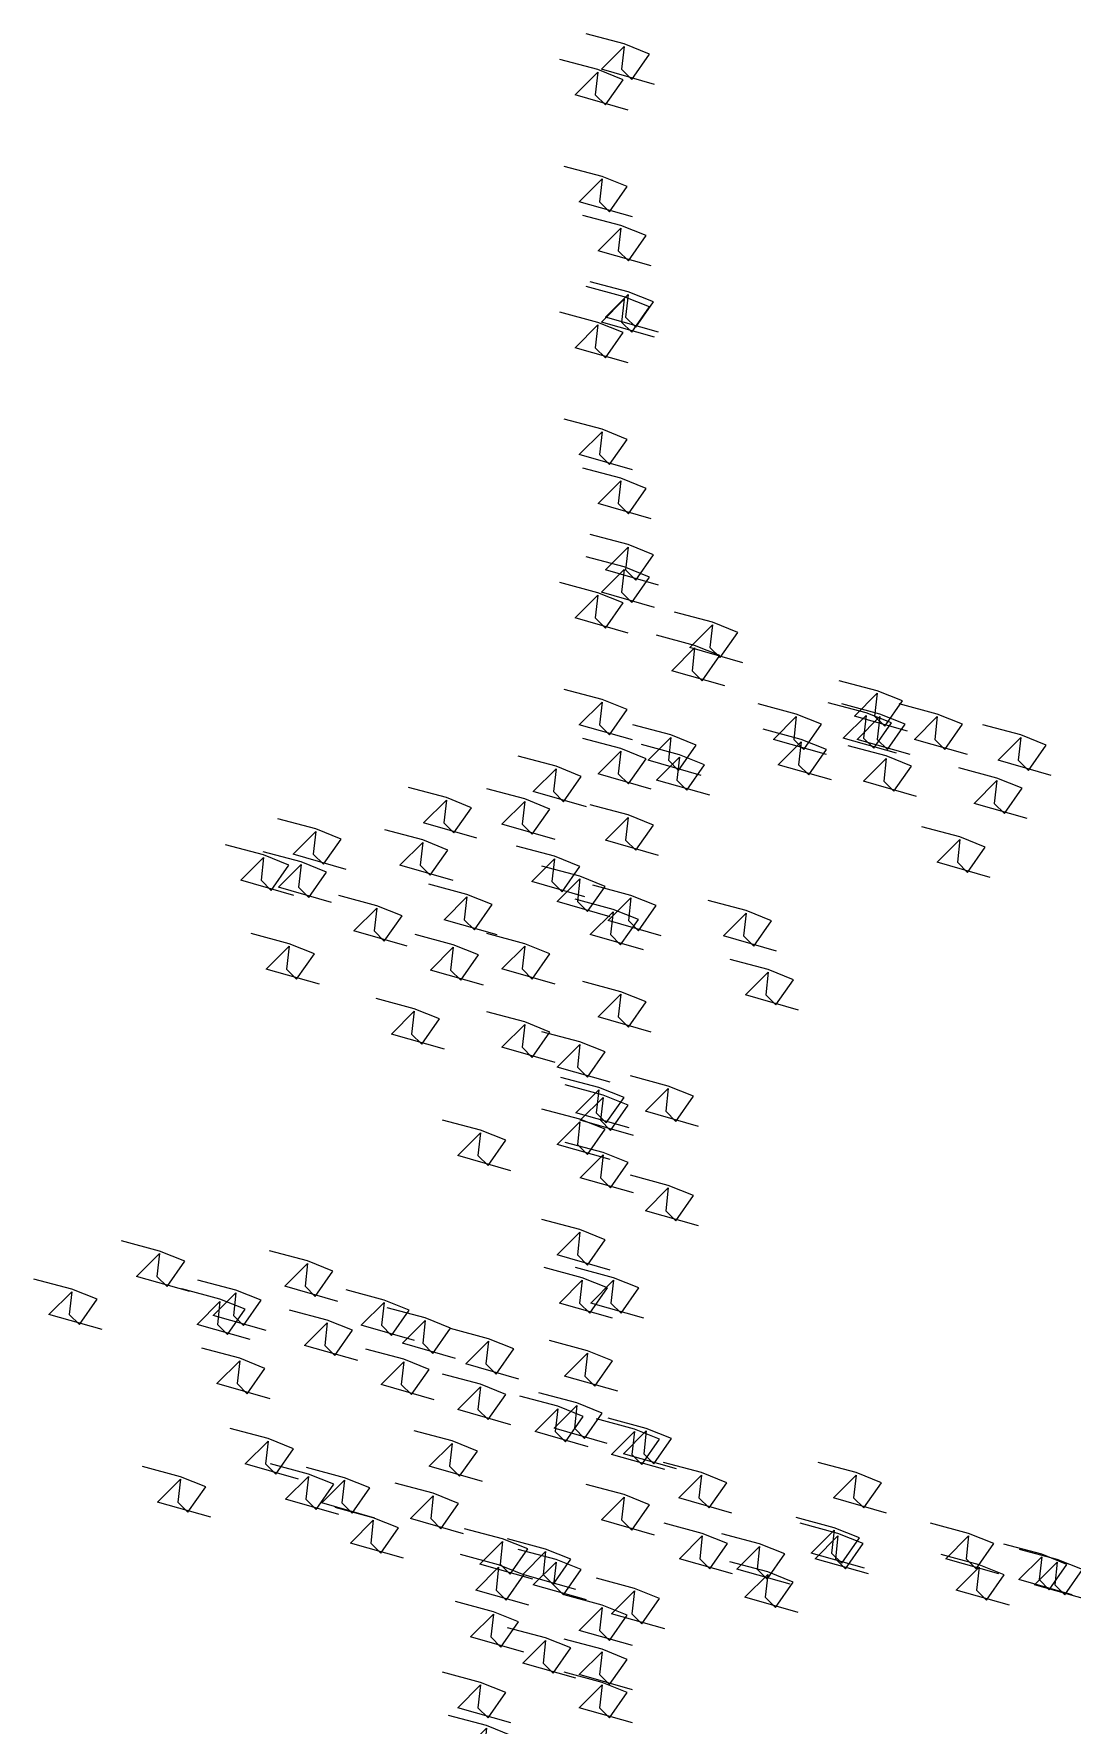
# Model space of a CAD drawing. Header units: metres. Extents: x -109 to 591, y -5 to 592.
# Drawn here: x 485.4718 to 485.7684, y 7.1127 to 7.5956 of the extents above; entities that cross this region are included whole.
import ezdxf

# ---------------------------------------------------------------- set-up
doc = ezdxf.new("R2010")
doc.units = ezdxf.units.M
doc.header["$LTSCALE"] = 0.03
doc.layers.add('Areas verdes', color=74, linetype='Continuous')

msp = doc.modelspace()

# ---------------------------------------------------------------- linework, layer by layer
at = {"layer": 'Areas verdes'}
for points in [[(485.64907, 7.58121), (485.6339, 7.58554), (485.6404, 7.59204), (485.63968, 7.58554), (485.64257, 7.58265), (485.64763, 7.58987), (485.6404, 7.59276), (485.62956, 7.59565)], [(485.64156, 7.57388), (485.62639, 7.57822), (485.63289, 7.58471), (485.63217, 7.57822), (485.63506, 7.57533), (485.64011, 7.58255), (485.63289, 7.58543), (485.62205, 7.58832)], [(485.64276, 7.54337), (485.62759, 7.5477), (485.63409, 7.5542), (485.63337, 7.5477), (485.63626, 7.54481), (485.64131, 7.55203), (485.63409, 7.55492), (485.62325, 7.55781)], [(485.64813, 7.52937), (485.63296, 7.5337), (485.63946, 7.54019), (485.63874, 7.5337), (485.64163, 7.53081), (485.64668, 7.53803), (485.63946, 7.54092), (485.62862, 7.5438)], [(485.65023, 7.51043), (485.63506, 7.51476), (485.64156, 7.52126), (485.64084, 7.51476), (485.64373, 7.51188), (485.64879, 7.51909), (485.64156, 7.52198), (485.63073, 7.52487)], [(485.64907, 7.50902), (485.6339, 7.51335), (485.6404, 7.51985), (485.63968, 7.51335), (485.64257, 7.51047), (485.64763, 7.51768), (485.6404, 7.52057), (485.62956, 7.52346)], [(485.64156, 7.5017), (485.62639, 7.50603), (485.63289, 7.51253), (485.63217, 7.50603), (485.63506, 7.50314), (485.64011, 7.51036), (485.63289, 7.51325), (485.62205, 7.51614)], [(485.64276, 7.47118), (485.62759, 7.47552), (485.63409, 7.48201), (485.63337, 7.47552), (485.63626, 7.47263), (485.64131, 7.47985), (485.63409, 7.48273), (485.62325, 7.48562)], [(485.64813, 7.45718), (485.63296, 7.46151), (485.63946, 7.46801), (485.63874, 7.46151), (485.64163, 7.45862), (485.64668, 7.46584), (485.63946, 7.46873), (485.62862, 7.47162)], [(485.65023, 7.43825), (485.63506, 7.44258), (485.64156, 7.44907), (485.64084, 7.44258), (485.64373, 7.43969), (485.64879, 7.44691), (485.64156, 7.4498), (485.63073, 7.45268)], [(485.64907, 7.43186), (485.6339, 7.43619), (485.6404, 7.44269), (485.63968, 7.43619), (485.64257, 7.4333), (485.64763, 7.44052), (485.6404, 7.44341), (485.62956, 7.4463)], [(485.64156, 7.42453), (485.62639, 7.42887), (485.63289, 7.43536), (485.63217, 7.42887), (485.63506, 7.42598), (485.64011, 7.4332), (485.63289, 7.43608), (485.62205, 7.43897)], [(485.67432, 7.41609), (485.65914, 7.42042), (485.66565, 7.42692), (485.66492, 7.42042), (485.66781, 7.41754), (485.67287, 7.42475), (485.66565, 7.42764), (485.65481, 7.43053)], [(485.66918, 7.40947), (485.65401, 7.4138), (485.66051, 7.42029), (485.65979, 7.4138), (485.66268, 7.41091), (485.66774, 7.41813), (485.66051, 7.42102), (485.64968, 7.4239)], [(485.64276, 7.39402), (485.62759, 7.39835), (485.63409, 7.40485), (485.63337, 7.39835), (485.63626, 7.39546), (485.64131, 7.40268), (485.63409, 7.40557), (485.62325, 7.40846)], [(485.72132, 7.39651), (485.70615, 7.40085), (485.71265, 7.40734), (485.71193, 7.40085), (485.71482, 7.39796), (485.71988, 7.40518), (485.71265, 7.40806), (485.70182, 7.41095)], [(485.69822, 7.38986), (485.68305, 7.39419), (485.68955, 7.40069), (485.68883, 7.39419), (485.69172, 7.39131), (485.69678, 7.39852), (485.68955, 7.40141), (485.67872, 7.4043)], [(485.71817, 7.39021), (485.703, 7.39454), (485.7095, 7.40104), (485.70878, 7.39454), (485.71167, 7.39165), (485.71672, 7.39887), (485.7095, 7.40176), (485.69866, 7.40464)], [(485.72208, 7.38986), (485.70691, 7.39419), (485.71342, 7.40069), (485.71269, 7.39419), (485.71558, 7.39131), (485.72064, 7.39852), (485.71342, 7.40141), (485.70258, 7.4043)], [(485.73849, 7.38986), (485.72332, 7.39419), (485.72982, 7.40069), (485.7291, 7.39419), (485.73199, 7.39131), (485.73704, 7.39852), (485.72982, 7.40141), (485.71898, 7.4043)], [(485.64813, 7.38002), (485.63296, 7.38435), (485.63946, 7.39084), (485.63874, 7.38435), (485.64163, 7.38146), (485.64668, 7.38868), (485.63946, 7.39157), (485.62862, 7.39445)], [(485.66243, 7.3839), (485.64726, 7.38823), (485.65376, 7.39473), (485.65304, 7.38823), (485.65593, 7.38534), (485.66099, 7.39256), (485.65376, 7.39545), (485.64293, 7.39834)], [(485.69961, 7.38263), (485.68444, 7.38696), (485.69094, 7.39346), (485.69022, 7.38696), (485.69311, 7.38407), (485.69817, 7.39129), (485.69094, 7.39418), (485.6801, 7.39707)], [(485.76235, 7.3839), (485.74718, 7.38823), (485.75368, 7.39473), (485.75296, 7.38823), (485.75585, 7.38534), (485.7609, 7.39256), (485.75368, 7.39545), (485.74284, 7.39834)], [(485.62962, 7.37496), (485.61445, 7.37929), (485.62095, 7.38579), (485.62023, 7.37929), (485.62312, 7.3764), (485.62818, 7.38362), (485.62095, 7.38651), (485.61012, 7.3894)], [(485.66485, 7.37825), (485.64968, 7.38259), (485.65618, 7.38908), (485.65546, 7.38259), (485.65835, 7.3797), (485.6634, 7.38692), (485.65618, 7.3898), (485.64534, 7.39269)], [(485.72392, 7.37791), (485.70875, 7.38224), (485.71525, 7.38874), (485.71453, 7.38224), (485.71742, 7.37936), (485.72248, 7.38657), (485.71525, 7.38946), (485.70442, 7.39235)], [(485.7555, 7.3716), (485.74033, 7.37593), (485.74683, 7.38243), (485.74611, 7.37593), (485.749, 7.37304), (485.75406, 7.38026), (485.74683, 7.38315), (485.736, 7.38604)], [(485.59831, 7.36602), (485.58313, 7.37035), (485.58964, 7.37685), (485.58891, 7.37035), (485.5918, 7.36746), (485.59686, 7.37468), (485.58964, 7.37757), (485.5788, 7.38046)], [(485.62067, 7.36564), (485.6055, 7.36997), (485.612, 7.37647), (485.61128, 7.36997), (485.61417, 7.36708), (485.61922, 7.3743), (485.612, 7.37719), (485.60116, 7.38008)], [(485.65023, 7.36108), (485.63506, 7.36541), (485.64156, 7.37191), (485.64084, 7.36541), (485.64373, 7.36253), (485.64879, 7.36974), (485.64156, 7.37263), (485.63073, 7.37552)], [(485.56102, 7.35708), (485.54585, 7.36141), (485.55235, 7.36791), (485.55163, 7.36141), (485.55452, 7.35852), (485.55958, 7.36574), (485.55235, 7.36863), (485.54152, 7.37152)], [(485.59155, 7.35394), (485.57638, 7.35827), (485.58288, 7.36477), (485.58216, 7.35827), (485.58505, 7.35538), (485.5901, 7.3626), (485.58288, 7.36549), (485.57204, 7.36838)], [(485.74498, 7.35477), (485.7298, 7.3591), (485.73631, 7.3656), (485.73558, 7.3591), (485.73847, 7.35622), (485.74353, 7.36343), (485.73631, 7.36632), (485.72547, 7.36921)], [(485.54611, 7.34963), (485.53094, 7.35396), (485.53744, 7.36046), (485.53672, 7.35396), (485.53961, 7.35107), (485.54467, 7.35829), (485.53744, 7.36118), (485.5266, 7.36407)], [(485.55684, 7.34763), (485.54166, 7.35196), (485.54817, 7.35846), (485.54744, 7.35196), (485.55033, 7.34908), (485.55539, 7.35629), (485.54817, 7.35918), (485.53733, 7.36207)], [(485.62919, 7.34925), (485.61401, 7.35359), (485.62052, 7.36008), (485.61979, 7.35359), (485.62268, 7.3507), (485.62774, 7.35792), (485.62052, 7.3608), (485.60968, 7.36369)], [(485.63645, 7.34357), (485.62128, 7.3479), (485.62778, 7.3544), (485.62706, 7.3479), (485.62995, 7.34501), (485.635, 7.35223), (485.62778, 7.35512), (485.61694, 7.35801)], [(485.60415, 7.33838), (485.58898, 7.34271), (485.59548, 7.34921), (485.59476, 7.34271), (485.59765, 7.33982), (485.60271, 7.34704), (485.59548, 7.34993), (485.58465, 7.35282)], [(485.65101, 7.3381), (485.63584, 7.34243), (485.64234, 7.34893), (485.64162, 7.34243), (485.64451, 7.33954), (485.64957, 7.34676), (485.64234, 7.34965), (485.63151, 7.35254)], [(485.57842, 7.33516), (485.56324, 7.3395), (485.56975, 7.34599), (485.56902, 7.3395), (485.57191, 7.33661), (485.57697, 7.34383), (485.56975, 7.34671), (485.55891, 7.3496)], [(485.64591, 7.33411), (485.63074, 7.33844), (485.63724, 7.34494), (485.63652, 7.33844), (485.63941, 7.33555), (485.64447, 7.34277), (485.63724, 7.34566), (485.62641, 7.34855)], [(485.68392, 7.33374), (485.66875, 7.33807), (485.67525, 7.34456), (485.67453, 7.33807), (485.67742, 7.33518), (485.68248, 7.3424), (485.67525, 7.34529), (485.66441, 7.34817)], [(485.55338, 7.32429), (485.53821, 7.32862), (485.54471, 7.33512), (485.54399, 7.32862), (485.54688, 7.32573), (485.55194, 7.33295), (485.54471, 7.33584), (485.53387, 7.33873)], [(485.60024, 7.32401), (485.58507, 7.32834), (485.59157, 7.33484), (485.59085, 7.32834), (485.59374, 7.32545), (485.5988, 7.33267), (485.59157, 7.33556), (485.58073, 7.33845)], [(485.62068, 7.3243), (485.6055, 7.32863), (485.61201, 7.33513), (485.61128, 7.32863), (485.61417, 7.32574), (485.61923, 7.33296), (485.61201, 7.33585), (485.60117, 7.33874)], [(485.69024, 7.31691), (485.67506, 7.32124), (485.68157, 7.32773), (485.68084, 7.32124), (485.68373, 7.31835), (485.68879, 7.32557), (485.68157, 7.32846), (485.67073, 7.33134)], [(485.64813, 7.3106), (485.63296, 7.31493), (485.63946, 7.32142), (485.63874, 7.31493), (485.64163, 7.31204), (485.64668, 7.31926), (485.63946, 7.32215), (485.62862, 7.32503)], [(485.58911, 7.30573), (485.57394, 7.31006), (485.58044, 7.31656), (485.57972, 7.31006), (485.58261, 7.30717), (485.58767, 7.31439), (485.58044, 7.31728), (485.5696, 7.32017)], [(485.62068, 7.30195), (485.6055, 7.30628), (485.61201, 7.31277), (485.61128, 7.30628), (485.61417, 7.30339), (485.61923, 7.31061), (485.61201, 7.3135), (485.60117, 7.31638)], [(485.63645, 7.29627), (485.62128, 7.3006), (485.62778, 7.3071), (485.62706, 7.3006), (485.62995, 7.29771), (485.635, 7.30493), (485.62778, 7.30782), (485.61694, 7.31071)], [(485.64181, 7.28325), (485.62664, 7.28758), (485.63314, 7.29408), (485.63242, 7.28758), (485.63531, 7.28469), (485.64037, 7.29191), (485.63314, 7.2948), (485.62231, 7.29769)], [(485.66169, 7.28366), (485.64652, 7.28799), (485.65302, 7.29449), (485.6523, 7.28799), (485.65519, 7.2851), (485.66025, 7.29232), (485.65302, 7.29521), (485.64219, 7.29809)], [(485.64305, 7.28109), (485.62787, 7.28542), (485.63438, 7.29191), (485.63365, 7.28542), (485.63654, 7.28253), (485.6416, 7.28975), (485.63438, 7.29264), (485.62354, 7.29552)], [(485.63645, 7.2742), (485.62128, 7.27853), (485.62778, 7.28503), (485.62706, 7.27853), (485.62995, 7.27564), (485.635, 7.28286), (485.62778, 7.28575), (485.61694, 7.28864)], [(485.60805, 7.27104), (485.59287, 7.27538), (485.59938, 7.28187), (485.59865, 7.27538), (485.60154, 7.27249), (485.6066, 7.27971), (485.59938, 7.28259), (485.58854, 7.28548)], [(485.64305, 7.26469), (485.62787, 7.26903), (485.63438, 7.27552), (485.63365, 7.26903), (485.63654, 7.26614), (485.6416, 7.27336), (485.63438, 7.27624), (485.62354, 7.27913)], [(485.66169, 7.25528), (485.64652, 7.25961), (485.65302, 7.26611), (485.6523, 7.25961), (485.65519, 7.25672), (485.66025, 7.26394), (485.65302, 7.26683), (485.64219, 7.26972)], [(485.63645, 7.24267), (485.62128, 7.247), (485.62778, 7.25349), (485.62706, 7.247), (485.62995, 7.24411), (485.635, 7.25133), (485.62778, 7.25422), (485.61694, 7.2571)], [(485.51636, 7.23653), (485.50119, 7.24086), (485.50769, 7.24736), (485.50697, 7.24086), (485.50986, 7.23798), (485.51492, 7.24519), (485.50769, 7.24808), (485.49685, 7.25097)], [(485.55867, 7.23371), (485.5435, 7.23805), (485.55, 7.24454), (485.54928, 7.23805), (485.55217, 7.23516), (485.55723, 7.24238), (485.55, 7.24526), (485.53916, 7.24815)], [(485.49133, 7.22566), (485.47615, 7.22999), (485.48266, 7.23648), (485.48193, 7.22999), (485.48482, 7.2271), (485.48988, 7.23432), (485.48266, 7.23721), (485.47182, 7.24009)], [(485.53819, 7.22538), (485.52301, 7.22971), (485.52952, 7.23621), (485.5288, 7.22971), (485.53168, 7.22682), (485.53674, 7.23404), (485.52952, 7.23693), (485.51868, 7.23982)], [(485.63708, 7.22893), (485.62191, 7.23326), (485.62841, 7.23976), (485.62769, 7.23326), (485.63058, 7.23038), (485.63564, 7.23759), (485.62841, 7.24048), (485.61757, 7.24337)], [(485.64603, 7.22893), (485.63086, 7.23326), (485.63736, 7.23976), (485.63664, 7.23326), (485.63953, 7.23038), (485.64458, 7.23759), (485.63736, 7.24048), (485.62652, 7.24337)], [(485.53364, 7.22284), (485.51846, 7.22717), (485.52497, 7.23367), (485.52424, 7.22717), (485.52713, 7.22428), (485.53219, 7.2315), (485.52497, 7.23439), (485.51413, 7.23728)], [(485.5805, 7.22256), (485.56532, 7.22689), (485.57183, 7.23339), (485.5711, 7.22689), (485.57399, 7.224), (485.57905, 7.23122), (485.57183, 7.23411), (485.56099, 7.237)], [(485.56431, 7.21681), (485.54914, 7.22114), (485.55564, 7.22763), (485.55492, 7.22114), (485.55781, 7.21825), (485.56287, 7.22547), (485.55564, 7.22836), (485.54481, 7.23124)], [(485.59227, 7.21744), (485.57709, 7.22177), (485.5836, 7.22827), (485.58287, 7.22177), (485.58576, 7.21888), (485.59082, 7.2261), (485.5836, 7.22899), (485.57276, 7.23188)], [(485.61034, 7.21151), (485.59516, 7.21585), (485.60167, 7.22234), (485.60094, 7.21585), (485.60383, 7.21296), (485.60889, 7.22018), (485.60167, 7.22306), (485.59083, 7.22595)], [(485.53928, 7.20593), (485.52411, 7.21026), (485.53061, 7.21676), (485.52989, 7.21026), (485.53277, 7.20737), (485.53783, 7.21459), (485.53061, 7.21748), (485.51977, 7.22037)], [(485.58614, 7.20565), (485.57097, 7.20998), (485.57747, 7.21648), (485.57675, 7.20998), (485.57964, 7.20709), (485.58469, 7.21431), (485.57747, 7.2172), (485.56663, 7.22009)], [(485.63857, 7.20807), (485.6234, 7.2124), (485.6299, 7.2189), (485.62918, 7.2124), (485.63207, 7.20951), (485.63713, 7.21673), (485.6299, 7.21962), (485.61907, 7.22251)], [(485.60805, 7.19852), (485.59287, 7.20285), (485.59938, 7.20935), (485.59865, 7.20285), (485.60154, 7.19996), (485.6066, 7.20718), (485.59938, 7.21007), (485.58854, 7.21296)], [(485.63014, 7.19221), (485.61496, 7.19654), (485.62147, 7.20304), (485.62074, 7.19654), (485.62363, 7.19366), (485.62869, 7.20088), (485.62147, 7.20376), (485.61063, 7.20665)], [(485.63559, 7.19317), (485.62042, 7.1975), (485.62692, 7.204), (485.6262, 7.1975), (485.62909, 7.19461), (485.63414, 7.20183), (485.62692, 7.20472), (485.61608, 7.20761)], [(485.54739, 7.18299), (485.53222, 7.18732), (485.53872, 7.19382), (485.538, 7.18732), (485.54089, 7.18443), (485.54594, 7.19165), (485.53872, 7.19454), (485.52788, 7.19743)], [(485.59993, 7.18234), (485.58476, 7.18667), (485.59126, 7.19317), (485.59054, 7.18667), (485.59343, 7.18378), (485.59849, 7.191), (485.59126, 7.19389), (485.58043, 7.19678)], [(485.65199, 7.18572), (485.63682, 7.19005), (485.64332, 7.19655), (485.6426, 7.19005), (485.64549, 7.18716), (485.65055, 7.19438), (485.64332, 7.19727), (485.63249, 7.20016)], [(485.65538, 7.18591), (485.64021, 7.19024), (485.64671, 7.19674), (485.64599, 7.19024), (485.64888, 7.18735), (485.65394, 7.19457), (485.64671, 7.19746), (485.63587, 7.20035)], [(485.52235, 7.17211), (485.50718, 7.17644), (485.51368, 7.18294), (485.51296, 7.17644), (485.51585, 7.17356), (485.52091, 7.18078), (485.51368, 7.18366), (485.50285, 7.18655)], [(485.55891, 7.17288), (485.54374, 7.17721), (485.55024, 7.18371), (485.54952, 7.17721), (485.55241, 7.17432), (485.55746, 7.18154), (485.55024, 7.18443), (485.5394, 7.18732)], [(485.56921, 7.17183), (485.55404, 7.17617), (485.56054, 7.18266), (485.55982, 7.17617), (485.56271, 7.17328), (485.56777, 7.1805), (485.56054, 7.18338), (485.54971, 7.18627)], [(485.67116, 7.17329), (485.65599, 7.17763), (485.66249, 7.18412), (485.66177, 7.17763), (485.66466, 7.17474), (485.66972, 7.18196), (485.66249, 7.18484), (485.65165, 7.18773)], [(485.71534, 7.17329), (485.70017, 7.17763), (485.70667, 7.18412), (485.70595, 7.17763), (485.70884, 7.17474), (485.7139, 7.18196), (485.70667, 7.18484), (485.69584, 7.18773)], [(485.59456, 7.16737), (485.57938, 7.1717), (485.58589, 7.1782), (485.58516, 7.1717), (485.58805, 7.16881), (485.59311, 7.17603), (485.58589, 7.17892), (485.57505, 7.18181)], [(485.64907, 7.16699), (485.6339, 7.17132), (485.6404, 7.17782), (485.63968, 7.17132), (485.64257, 7.16843), (485.64763, 7.17565), (485.6404, 7.17854), (485.62956, 7.18143)], [(485.57743, 7.16039), (485.56226, 7.16472), (485.56876, 7.17122), (485.56804, 7.16472), (485.57093, 7.16183), (485.57598, 7.16905), (485.56876, 7.17194), (485.55792, 7.17483)], [(485.70903, 7.15753), (485.69386, 7.16186), (485.70036, 7.16836), (485.69964, 7.16186), (485.70253, 7.15897), (485.70759, 7.16619), (485.70036, 7.16908), (485.68952, 7.17197)], [(485.61436, 7.15438), (485.59918, 7.15871), (485.60569, 7.1652), (485.60496, 7.15871), (485.60785, 7.15582), (485.61291, 7.16304), (485.60569, 7.16593), (485.59485, 7.16881)], [(485.67138, 7.15592), (485.65621, 7.16025), (485.66271, 7.16675), (485.66199, 7.16025), (485.66488, 7.15736), (485.66994, 7.16458), (485.66271, 7.16747), (485.65187, 7.17036)], [(485.68778, 7.15294), (485.67261, 7.15727), (485.67911, 7.16377), (485.67839, 7.15727), (485.68128, 7.15438), (485.68634, 7.1616), (485.67911, 7.16449), (485.66828, 7.16738)], [(485.71015, 7.15592), (485.69498, 7.16025), (485.70148, 7.16675), (485.70076, 7.16025), (485.70365, 7.15736), (485.70871, 7.16458), (485.70148, 7.16747), (485.69065, 7.17036)], [(485.74744, 7.15592), (485.73226, 7.16025), (485.73877, 7.16675), (485.73804, 7.16025), (485.74093, 7.15736), (485.74599, 7.16458), (485.73877, 7.16747), (485.72793, 7.17036)], [(485.62664, 7.15145), (485.61147, 7.15578), (485.61797, 7.16228), (485.61725, 7.15578), (485.62014, 7.15289), (485.6252, 7.16011), (485.61797, 7.163), (485.60713, 7.16589)], [(485.62962, 7.14847), (485.61445, 7.1528), (485.62095, 7.1593), (485.62023, 7.1528), (485.62312, 7.14991), (485.62818, 7.15713), (485.62095, 7.16002), (485.61012, 7.16291)], [(485.76832, 7.14996), (485.75314, 7.15429), (485.75965, 7.16079), (485.75892, 7.15429), (485.76181, 7.1514), (485.76687, 7.15862), (485.75965, 7.16151), (485.74881, 7.1644)], [(485.77279, 7.14847), (485.75762, 7.1528), (485.76412, 7.1593), (485.7634, 7.1528), (485.76629, 7.14991), (485.77134, 7.15713), (485.76412, 7.16002), (485.75328, 7.16291)], [(485.61322, 7.14698), (485.59805, 7.15131), (485.60455, 7.15781), (485.60383, 7.15131), (485.60672, 7.14842), (485.61177, 7.15564), (485.60455, 7.15853), (485.59371, 7.16142)], [(485.6901, 7.14492), (485.67492, 7.14925), (485.68143, 7.15574), (485.6807, 7.14925), (485.68359, 7.14636), (485.68865, 7.15358), (485.68143, 7.15647), (485.67059, 7.15935)], [(485.75042, 7.14698), (485.73525, 7.15131), (485.74175, 7.15781), (485.74103, 7.15131), (485.74392, 7.14842), (485.74897, 7.15564), (485.74175, 7.15853), (485.73091, 7.16142)], [(485.65199, 7.14021), (485.63682, 7.14454), (485.64332, 7.15104), (485.6426, 7.14454), (485.64549, 7.14166), (485.65055, 7.14888), (485.64332, 7.15176), (485.63249, 7.15465)], [(485.61173, 7.13357), (485.59656, 7.1379), (485.60306, 7.14439), (485.60234, 7.1379), (485.60523, 7.13501), (485.61028, 7.14223), (485.60306, 7.14512), (485.59222, 7.148)], [(485.64276, 7.13546), (485.62759, 7.13979), (485.63409, 7.14628), (485.63337, 7.13979), (485.63626, 7.1369), (485.64131, 7.14412), (485.63409, 7.14701), (485.62325, 7.14989)], [(485.62664, 7.12612), (485.61147, 7.13045), (485.61797, 7.13694), (485.61725, 7.13045), (485.62014, 7.12756), (485.6252, 7.13478), (485.61797, 7.13767), (485.60713, 7.14055)], [(485.64276, 7.12284), (485.62759, 7.12717), (485.63409, 7.13367), (485.63337, 7.12717), (485.63626, 7.12429), (485.64131, 7.13151), (485.63409, 7.13439), (485.62325, 7.13728)], [(485.60805, 7.11338), (485.59287, 7.11771), (485.59938, 7.12421), (485.59865, 7.11771), (485.60154, 7.11483), (485.6066, 7.12205), (485.59938, 7.12493), (485.58854, 7.12782)], [(485.64276, 7.11338), (485.62759, 7.11771), (485.63409, 7.12421), (485.63337, 7.11771), (485.63626, 7.11483), (485.64131, 7.12205), (485.63409, 7.12493), (485.62325, 7.12782)], [(485.6098, 7.10106), (485.59462, 7.10539), (485.60113, 7.11189), (485.6004, 7.10539), (485.60329, 7.10251), (485.60835, 7.10972), (485.60113, 7.11261), (485.59029, 7.1155)]]:
    msp.add_lwpolyline(points, dxfattribs=at)

doc.saveas('drawing.dxf')
